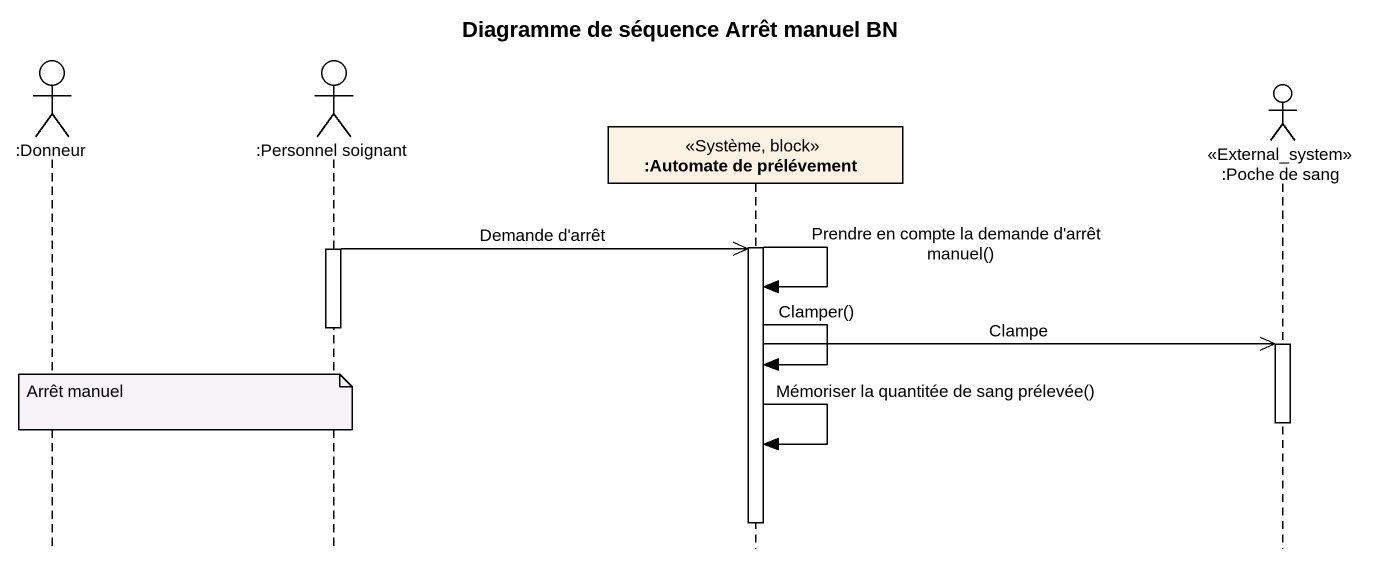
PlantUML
@startuml
title Diagramme de séquence Arrêt manuel BN
hide footbox
actor ":Donneur" as Donneur
actor ":Personnel soignant" as Personnel_soignant
participant ":Automate de prélévement" as Automate_de_prélévement <<Système, block>>
actor ":Poche de sang" as Poche_de_sang <<External_system>>

activate Automate_de_prélévement
activate Personnel_soignant
Personnel_soignant ->> Automate_de_prélévement : Demande d'arrêt
Automate_de_prélévement -> Automate_de_prélévement : Prendre en compte la demande d'arrêt manuel()
deactivate Personnel_soignant
Automate_de_prélévement ->> Poche_de_sang : Clampe
activate Poche_de_sang
Automate_de_prélévement -> Automate_de_prélévement : Clamper()
note over Donneur : Arrêt manuel
deactivate Poche_de_sang
Automate_de_prélévement -> Automate_de_prélévement : Mémoriser la quantitée de sang prélevée()
deactivate Automate_de_prélévement
@enduml
